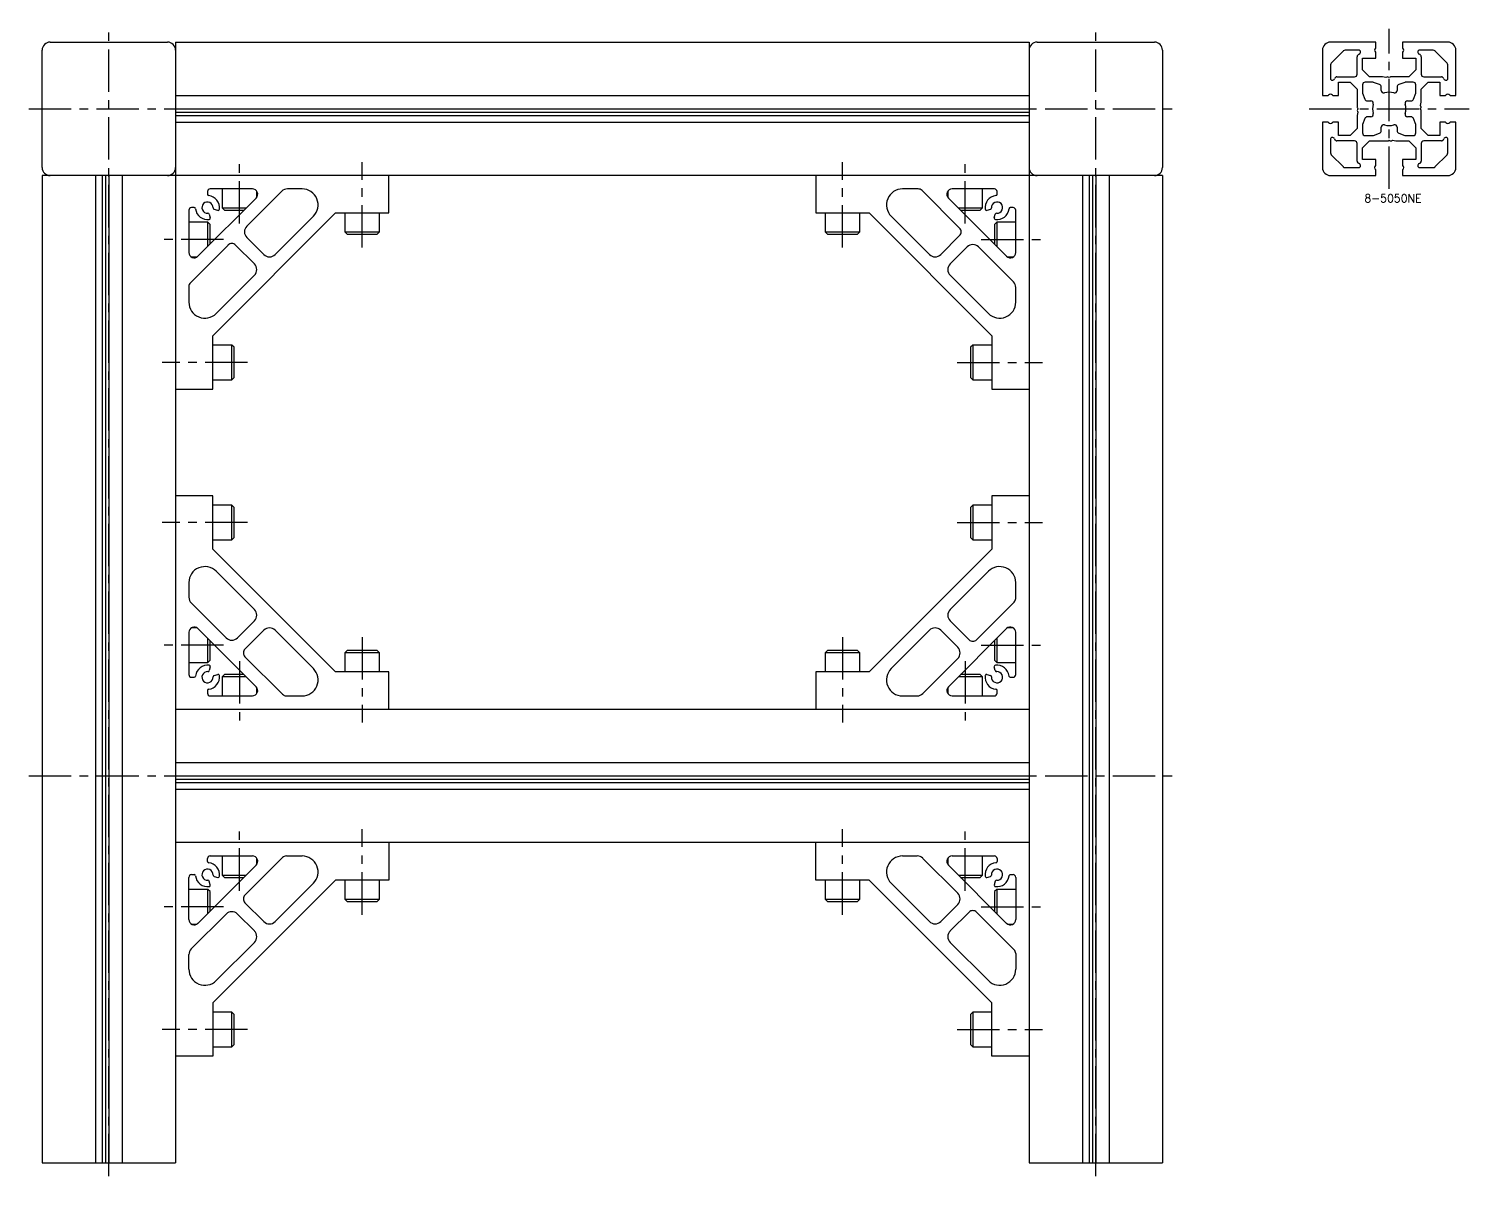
# Model space of a CAD drawing. Extents: x -5 to 1021, y -8 to 915.
# Drawn here: x 481 to 1021, y 5 to 435 of the extents above; entities that cross this region are included whole.
import ezdxf

# ---------------------------------------------------------------- set-up
doc = ezdxf.new("R2010")
doc.units = 0
doc.header["$LTSCALE"] = 0.5
doc.linetypes.add('CENTER', pattern=[50.8, 31.75, -6.35, 6.35, -6.35])
for name, color, linetype in [('MSM_CENTER', 1, 'CENTER'), ('MSM_CONTINUOUS', 7, 'CONTINUOUS'), ('MSM_PART_NUMBER', 7, 'CONTINUOUS')]:
    doc.layers.add(name, color=color, linetype=linetype)
doc.styles.get("Standard").update_dxf_attribs({"font": 'txt.shx', "height": 3, "bigfont": 'bigfont.shx'})

# ---------------------------------------------------------------- blocks, each defined once
blk = doc.blocks.new('*U10')
at = {"layer": 'MSM_PART_NUMBER'}
blk.add_text('8-5050NE', height=3, dxfattribs=at).set_placement((981.69, 369.97))

msp = doc.modelspace()

# ---------------------------------------------------------------- linework, layer by layer
at = {"layer": 'MSM_CENTER'}
for p, q in [((511, 5), (511, 435)), ((881, 5), (881, 435)), ((991, 375), (991, 435)), ((481, 405), (911, 405)), ((961, 405), (1021, 405)), ((560, 362), (560, 385)), ((606, 353), (606, 385)), ((786, 353), (786, 385)), ((832, 362), (832, 385)), ((554, 356), (531, 356)), ((838, 356), (861, 356)), ((563, 310), (531, 310)), ((829, 310), (861, 310)), ((563, 250), (531, 250)), ((829, 250), (861, 250)), ((606, 207), (606, 175)), ((786, 207), (786, 175)), ((554, 204), (531, 204)), ((838, 204), (861, 204)), ((560, 198), (560, 175)), ((832, 198), (832, 175)), ((481, 155), (911, 155)), ((560, 112), (560, 135)), ((606, 103), (606, 135)), ((786, 103), (786, 135)), ((832, 112), (832, 135)), ((554, 106), (531, 106)), ((838, 106), (861, 106)), ((563, 60), (531, 60)), ((829, 60), (861, 60))]:
    msp.add_line(p, q, dxfattribs=at)
at = {"layer": 'MSM_CONTINUOUS'}
for p, q in [((486, 383), (486, 427)), ((489, 430), (533, 430)), ((536, 430), (536, 10)), ((536, 430), (856, 430)), ((856, 430), (856, 10)), ((859, 430), (903, 430)), ((906, 427), (906, 383)), ((966, 427), (966, 410)), ((986, 430), (969, 430)), ((973.82, 426.71), (969.29, 422.18)), ((979.55, 427), (974.52, 427)), ((986, 428.07), (986, 430)), ((1013, 430), (996, 430)), ((996, 430), (996, 428.07)), ((1007.48, 427), (1002.45, 427)), ((1012.71, 422.18), (1008.18, 426.71)), ((1016, 410), (1016, 427)), ((969, 421.48), (969, 416.45)), ((979, 418), (979, 424.56)), ((981, 419.6), (981, 424)), ((981, 424), (986, 424)), ((986, 424), (986, 425.93)), ((996, 425.93), (996, 424)), ((996, 424), (1001, 424)), ((1001, 424), (1001, 419.6)), ((1003, 424.56), (1003, 418)), ((1013, 416.45), (1013, 421.48)), ((971.44, 417), (978, 417)), ((983.6, 417), (981, 419.6)), ((988.5, 417), (983.6, 417)), ((989.78, 416.75), (988.5, 417)), ((990.1, 416.93), (989.78, 416.75)), ((991, 416.7), (990.6, 416.93)), ((991.4, 416.93), (991, 416.7)), ((998.4, 417), (991.65, 417)), ((1001, 419.6), (998.4, 417)), ((1004, 417), (1010.56, 417)), ((972, 410), (972, 415)), ((972, 415), (976.4, 415)), ((976.4, 415), (979, 412.4)), ((979, 412.4), (979, 405.65)), ((981, 414), (981, 411.18)), ((981.06, 410.83), (981.85, 408.66)), ((984.82, 415), (982, 415)), ((987.34, 414.15), (985.17, 414.94)), ((988, 411.9), (988, 413.21)), ((994, 413.21), (994, 411.9)), ((996.83, 414.94), (994.66, 414.15)), ((1000, 415), (997.18, 415)), ((1000.15, 408.66), (1000.94, 410.83)), ((1001, 411.18), (1001, 414)), ((1003, 412.4), (1005.6, 415)), ((1003, 407.5), (1003, 412.4)), ((1005.6, 415), (1010, 415)), ((1010, 415), (1010, 410)), ((536, 410), (856, 410)), ((966, 410), (967.93, 410)), ((970.07, 410), (972, 410)), ((979.07, 405.4), (979.3, 405)), ((979.3, 405), (979.07, 404.6)), ((982.79, 408), (984.1, 408)), ((997.9, 408), (999.21, 408)), ((1002.7, 405), (1002.93, 405.4)), ((1002.93, 404.6), (1002.7, 405)), ((1002.75, 406.22), (1003, 407.5)), ((1002.93, 405.9), (1002.75, 406.22)), ((1010, 410), (1011.93, 410)), ((1014.07, 410), (1016, 410)), ((536, 405), (856, 405)), ((536, 403.78), (856, 403.78)), ((536, 402.5), (856, 402.5)), ((536, 400), (856, 400)), ((967.93, 400), (966, 400)), ((966, 400), (966, 383)), ((972, 400), (970.07, 400)), ((972, 395), (972, 400)), ((979.25, 403.78), (979, 402.5)), ((979, 402.5), (979, 397.6)), ((979.07, 404.1), (979.25, 403.78)), ((981.85, 401.34), (981.06, 399.17)), ((984.1, 402), (982.79, 402)), ((999.21, 402), (997.9, 402)), ((1000.94, 399.17), (1000.15, 401.34)), ((1003, 397.6), (1003, 404.35)), ((1011.93, 400), (1010, 400)), ((1010, 400), (1010, 395)), ((1016, 400), (1014.07, 400)), ((1016, 383), (1016, 400)), ((976.4, 395), (972, 395)), ((979, 397.6), (976.4, 395)), ((981, 398.82), (981, 396)), ((982, 395), (984.82, 395)), ((985.17, 395.06), (987.34, 395.85)), ((988, 396.79), (988, 398.1)), ((994, 398.1), (994, 396.79)), ((994.66, 395.85), (996.83, 395.06)), ((997.18, 395), (1000, 395)), ((1001, 396), (1001, 398.82)), ((1005.6, 395), (1003, 397.6)), ((1010, 395), (1005.6, 395)), ((969, 393.55), (969, 388.52)), ((978, 393), (971.44, 393)), ((979, 385.44), (979, 392)), ((981, 390.4), (983.6, 393)), ((981, 386), (981, 390.4)), ((983.6, 393), (990.35, 393)), ((990.6, 393.07), (991, 393.3)), ((991, 393.3), (991.4, 393.07)), ((991.9, 393.07), (992.22, 393.25)), ((992.22, 393.25), (993.5, 393)), ((993.5, 393), (998.4, 393)), ((998.4, 393), (1001, 390.4)), ((1001, 390.4), (1001, 386)), ((1003, 392), (1003, 385.44)), ((1010.56, 393), (1004, 393)), ((1013, 388.52), (1013, 393.55)), ((969.29, 387.82), (973.82, 383.29)), ((986, 386), (981, 386)), ((986, 384.07), (986, 386)), ((1001, 386), (996, 386)), ((996, 386), (996, 384.07)), ((1008.18, 383.29), (1012.71, 387.82)), ((906, 380), (486, 380)), ((486, 380), (486, 10)), ((506, 380), (506, 10)), ((508.5, 380), (508.5, 10)), ((509.78, 380), (509.78, 10)), ((511, 380), (511, 10)), ((516, 380), (516, 10)), ((616, 366), (616, 380)), ((776, 380), (776, 366)), ((876, 380), (876, 10)), ((878.5, 380), (878.5, 10)), ((879.78, 380), (879.78, 10)), ((881, 380), (881, 10)), ((886, 380), (886, 10)), ((906, 380), (906, 10)), ((969, 380), (986, 380)), ((974.52, 383), (979.55, 383)), ((986, 380), (986, 381.93)), ((996, 381.93), (996, 380)), ((996, 380), (1013, 380)), ((1002.45, 383), (1007.48, 383)), ((548, 374), (548, 372.97)), ((564.82, 375), (549, 375)), ((553.5, 375), (553.5, 367.87)), ((575.84, 374.12), (562.75, 361.03)), ((566.5, 371.91), (566.5, 374.09)), ((583.45, 375), (577.96, 375)), ((814.45, 375), (808.55, 375)), ((829.96, 360.32), (815.86, 374.41)), ((825.5, 374.09), (825.5, 371.91)), ((843, 375), (827.18, 375)), ((838.5, 367.87), (838.5, 375)), ((844, 372.97), (844, 374)), ((543.03, 368), (542, 368)), ((544.41, 349.76), (566.24, 371.59)), ((551.83, 366.97), (550.46, 367.34)), ((553.5, 367.87), (554.37, 367)), ((553.5, 367.87), (562.52, 367.87)), ((825.76, 371.59), (847.59, 349.76)), ((829.48, 367.87), (838.5, 367.87)), ((837.63, 367), (838.5, 367.87)), ((841.54, 367.34), (840.17, 366.97)), ((850, 368), (848.97, 368)), ((541, 367), (541, 351.18)), ((548.13, 362.5), (541, 362.5)), ((549, 361.63), (548.13, 362.5)), ((548.13, 353.48), (548.13, 362.5)), ((548.66, 365.54), (549.03, 364.17)), ((550, 319.99), (596.01, 366)), ((554.37, 367), (561.65, 367)), ((573.36, 350.42), (587.69, 364.76)), ((596.01, 366), (616, 366)), ((599.5, 366), (599.5, 358.87)), ((612.5, 358.87), (612.5, 366)), ((776, 366), (795.99, 366)), ((779.5, 366), (779.5, 358.87)), ((792.5, 358.87), (792.5, 366)), ((795.99, 366), (842, 319.99)), ((804.31, 364.76), (818.64, 350.42)), ((830.35, 367), (837.63, 367)), ((842.97, 364.17), (843.34, 365.54)), ((843.87, 362.5), (843, 361.63)), ((851, 362.5), (843.87, 362.5)), ((843.87, 362.5), (843.87, 353.48)), ((851, 351.18), (851, 367)), ((549, 354.35), (549, 361.63)), ((562.75, 356.79), (569.11, 350.42)), ((599.5, 358.87), (600.37, 358)), ((599.5, 358.87), (612.5, 358.87)), ((600.37, 358), (611.63, 358)), ((611.63, 358), (612.5, 358.87)), ((779.5, 358.87), (780.37, 358)), ((779.5, 358.87), (792.5, 358.87)), ((780.37, 358), (791.63, 358)), ((791.63, 358), (792.5, 358.87)), ((822.89, 350.42), (829.96, 357.49)), ((843, 361.63), (843, 354.35)), ((555.68, 353.96), (541.59, 339.86)), ((565.58, 346.89), (558.51, 353.96)), ((832.79, 353.25), (826.42, 346.89)), ((850.12, 340.16), (837.03, 353.25)), ((541.91, 349.5), (544.09, 349.5)), ((847.91, 349.5), (850.09, 349.5)), ((551.24, 328.31), (565.58, 342.64)), ((826.42, 342.64), (840.76, 328.31)), ((541, 338.45), (541, 332.55)), ((851, 332.55), (851, 338.04)), ((550, 300), (550, 319.99)), ((842, 319.99), (842, 300)), ((557.13, 316.5), (550, 316.5)), ((558, 315.63), (557.13, 316.5)), ((557.13, 303.5), (557.13, 316.5)), ((558, 304.37), (558, 315.63)), ((834.87, 316.5), (834, 315.63)), ((834, 315.63), (834, 304.37)), ((842, 316.5), (834.87, 316.5)), ((834.87, 316.5), (834.87, 303.5)), ((550, 303.5), (557.13, 303.5)), ((557.13, 303.5), (558, 304.37)), ((834, 304.37), (834.87, 303.5)), ((834.87, 303.5), (842, 303.5)), ((536, 300), (550, 300)), ((842, 300), (856, 300)), ((550, 260), (536, 260)), ((550, 240.01), (550, 260)), ((856, 260), (842, 260)), ((842, 260), (842, 240.01)), ((557.13, 256.5), (550, 256.5)), ((558, 255.63), (557.13, 256.5)), ((557.13, 243.5), (557.13, 256.5)), ((558, 244.37), (558, 255.63)), ((834.87, 256.5), (834, 255.63)), ((834, 255.63), (834, 244.37)), ((842, 256.5), (834.87, 256.5)), ((834.87, 256.5), (834.87, 243.5)), ((550, 243.5), (557.13, 243.5)), ((557.13, 243.5), (558, 244.37)), ((834, 244.37), (834.87, 243.5)), ((834.87, 243.5), (842, 243.5)), ((596.01, 194), (550, 240.01)), ((842, 240.01), (795.99, 194)), ((541, 227.45), (541, 221.96)), ((565.58, 217.36), (551.24, 231.69)), ((840.76, 231.69), (826.42, 217.36)), ((851, 221.55), (851, 227.45)), ((541.88, 219.84), (554.97, 206.75)), ((836.32, 206.04), (850.41, 220.14)), ((559.21, 206.75), (565.58, 213.11)), ((826.42, 213.11), (833.49, 206.04)), ((541, 208.82), (541, 193)), ((544.09, 210.5), (541.91, 210.5)), ((566.24, 188.41), (544.41, 210.24)), ((548.13, 197.5), (548.13, 206.52)), ((549, 198.37), (549, 205.65)), ((569.11, 209.58), (562.04, 202.51)), ((587.69, 195.24), (573.36, 209.58)), ((818.64, 209.58), (804.31, 195.24)), ((829.25, 203.21), (822.89, 209.58)), ((847.59, 210.24), (825.76, 188.41)), ((843, 205.65), (843, 198.37)), ((843.87, 206.52), (843.87, 197.5)), ((850.09, 210.5), (847.91, 210.5)), ((851, 193), (851, 208.82)), ((600.37, 202), (599.5, 201.13)), ((599.5, 201.13), (599.5, 194)), ((612.5, 201.13), (599.5, 201.13)), ((611.63, 202), (600.37, 202)), ((612.5, 201.13), (611.63, 202)), ((612.5, 194), (612.5, 201.13)), ((780.37, 202), (779.5, 201.13)), ((779.5, 201.13), (779.5, 194)), ((792.5, 201.13), (779.5, 201.13)), ((791.63, 202), (780.37, 202)), ((792.5, 201.13), (791.63, 202)), ((792.5, 194), (792.5, 201.13)), ((541, 197.5), (548.13, 197.5)), ((548.13, 197.5), (549, 198.37)), ((549.03, 195.83), (548.66, 194.46)), ((562.04, 199.68), (576.14, 185.59)), ((816.16, 185.88), (829.25, 198.97)), ((843.34, 194.46), (842.97, 195.83)), ((843, 198.37), (843.87, 197.5)), ((843.87, 197.5), (851, 197.5)), ((542, 192), (543.03, 192)), ((550.46, 192.66), (551.83, 193.03)), ((554.37, 193), (553.5, 192.13)), ((553.5, 192.13), (553.5, 185)), ((562.52, 192.13), (553.5, 192.13)), ((561.65, 193), (554.37, 193)), ((616, 194), (596.01, 194)), ((616, 180), (616, 194)), ((776, 194), (776, 180)), ((795.99, 194), (776, 194)), ((838.5, 192.13), (829.48, 192.13)), ((837.63, 193), (830.35, 193)), ((838.5, 192.13), (837.63, 193)), ((838.5, 185), (838.5, 192.13)), ((840.17, 193.03), (841.54, 192.66)), ((848.97, 192), (850, 192)), ((548, 187.03), (548, 186)), ((549, 185), (564.82, 185)), ((566.5, 185.91), (566.5, 188.09)), ((577.55, 185), (583.45, 185)), ((808.55, 185), (814.04, 185)), ((825.5, 188.09), (825.5, 185.91)), ((827.18, 185), (843, 185)), ((844, 186), (844, 187.03)), ((536, 180), (856, 180)), ((536, 160), (856, 160)), ((536, 155), (856, 155)), ((536, 153.78), (856, 153.78)), ((536, 152.5), (856, 152.5)), ((536, 150), (856, 150)), ((856, 130), (536, 130)), ((616, 130), (616, 116)), ((776, 116), (776, 130)), ((549, 125), (564.82, 125)), ((553.5, 125), (553.5, 117.87)), ((562.04, 110.32), (576.14, 124.41)), ((577.55, 125), (583.45, 125)), ((808.55, 125), (814.04, 125)), ((827.18, 125), (843, 125)), ((838.5, 117.87), (838.5, 125)), ((566.24, 121.59), (544.41, 99.76)), ((548, 122.97), (548, 124)), ((566.5, 121.91), (566.5, 124.09)), ((816.16, 124.12), (829.25, 111.03)), ((825.5, 124.09), (825.5, 121.91)), ((847.59, 99.76), (825.76, 121.59)), ((844, 124), (844, 122.97)), ((541, 101.18), (541, 117)), ((542, 118), (543.03, 118)), ((549.03, 114.17), (548.66, 115.54)), ((596.01, 116), (550, 69.99)), ((550.46, 117.34), (551.83, 116.97)), ((553.5, 117.87), (554.37, 117)), ((553.5, 117.87), (562.52, 117.87)), ((554.37, 117), (561.65, 117)), ((587.69, 114.76), (573.36, 100.42)), ((616, 116), (596.01, 116)), ((599.5, 116), (599.5, 108.87)), ((612.5, 108.87), (612.5, 116)), ((795.99, 116), (776, 116)), ((779.5, 116), (779.5, 108.87)), ((792.5, 108.87), (792.5, 116)), ((842, 69.99), (795.99, 116)), ((818.64, 100.42), (804.31, 114.76)), ((829.48, 117.87), (838.5, 117.87)), ((830.27, 117), (837.63, 117)), ((837.63, 117), (838.5, 117.87)), ((840.17, 116.97), (841.54, 117.34)), ((843.34, 115.54), (842.97, 114.17)), ((848.97, 118), (850, 118)), ((851, 117), (851, 101.18)), ((548.13, 112.5), (541, 112.5)), ((549, 111.63), (548.13, 112.5)), ((548.13, 103.48), (548.13, 112.5)), ((549, 104.27), (549, 111.63)), ((599.5, 108.87), (600.37, 108)), ((599.5, 108.87), (612.5, 108.87)), ((600.37, 108), (611.63, 108)), ((611.63, 108), (612.5, 108.87)), ((779.5, 108.87), (780.37, 108)), ((779.5, 108.87), (792.5, 108.87)), ((780.37, 108), (791.63, 108)), ((791.63, 108), (792.5, 108.87)), ((843.87, 112.5), (843, 111.63)), ((843, 111.63), (843, 104.35)), ((851, 112.5), (843.87, 112.5)), ((843.87, 112.5), (843.87, 103.48)), ((541.88, 90.16), (554.97, 103.25)), ((559.21, 103.25), (565.58, 96.89)), ((569.11, 100.42), (562.04, 107.49)), ((829.25, 106.79), (822.89, 100.42)), ((826.42, 96.89), (833.49, 103.96)), ((836.32, 103.96), (850.41, 89.86)), ((541.91, 99.5), (544.09, 99.5)), ((847.91, 99.5), (850.09, 99.5)), ((565.58, 92.64), (551.24, 78.31)), ((840.76, 78.31), (826.42, 92.64)), ((541, 82.55), (541, 88.04)), ((851, 88.45), (851, 82.55)), ((550, 69.99), (550, 50)), ((557.13, 66.5), (550, 66.5)), ((558, 65.63), (557.13, 66.5)), ((557.13, 53.5), (557.13, 66.5)), ((558, 54.37), (558, 65.63)), ((834.87, 66.5), (834, 65.63)), ((834, 65.63), (834, 54.37)), ((842, 66.5), (834.87, 66.5)), ((834.87, 66.5), (834.87, 53.5)), ((842, 50), (842, 69.99)), ((557.13, 53.5), (558, 54.37)), ((834, 54.37), (834.87, 53.5)), ((550, 50), (536, 50)), ((550, 53.5), (557.13, 53.5)), ((834.87, 53.5), (842, 53.5)), ((856, 50), (842, 50)), ((486, 10), (536, 10)), ((856, 10), (906, 10))]:
    msp.add_line(p, q, dxfattribs=at)
for centre, radius, start, end in [((489, 427), 3, 90, 180), ((533, 427), 3, 0, 90), ((859, 427), 3, 90, 180), ((903, 427), 3, 0, 90), ((969, 427), 3, 90, 180), ((974.52, 426), 1, 90, 135), ((979.55, 426.25), 0.75, 284.9006, 90), ((986.5, 427), 1, 130.0052, 229.9948), ((985.6, 428.07), 0.4, 310.0052, 0), ((996.4, 428.07), 0.4, 180, 229.9948), ((995.5, 427), 1, 310.0052, 49.9948), ((1002.45, 426.25), 0.75, 90, 255.0994), ((1007.48, 426), 1, 45, 90), ((1013, 427), 3, 0, 90), ((970, 421.48), 1, 135, 180), ((980, 424.56), 1, 104.9006, 180), ((985.6, 425.93), 0.4, 0, 49.9948), ((996.4, 425.93), 0.4, 130.0052, 180), ((1002, 424.56), 1, 0, 75.0994), ((1012, 421.48), 1, 0, 45), ((969.75, 416.45), 0.75, 180, 345.0994), ((971.44, 416), 1, 90, 165.0994), ((978, 418), 1, 270, 0), ((990.35, 416.5), 0.5, 60, 120), ((991.65, 416.5), 0.5, 90, 120), ((1004, 418), 1, 180, 270), ((1010.56, 416), 1, 14.9006, 90), ((1012.25, 416.45), 0.75, 194.9006, 0), ((969, 409.5), 1, 40.0052, 139.9948), ((982, 414), 1, 90, 180), ((982, 411.18), 1, 180, 200), ((984.82, 414), 1, 70, 90), ((987, 413.21), 1, 0, 70), ((988.95, 411.9), 0.95, 180, 286.5422), ((991, 405), 6.25, 73.4578, 106.5422), ((993.05, 411.9), 0.95, 253.4578, 0), ((995, 413.21), 1, 110, 180), ((997.18, 414), 1, 90, 110), ((1000, 414), 1, 0, 90), ((1000, 411.18), 1, 340, 0), ((1013, 409.5), 1, 40.0052, 139.9948), ((967.93, 410.4), 0.4, 270, 319.9948), ((970.07, 410.4), 0.4, 220.0052, 270), ((979.5, 405.65), 0.5, 180, 210), ((982.79, 409), 1, 200, 270), ((984.1, 407.05), 0.95, 343.4578, 90), ((991, 405), 6.25, 163.4578, 196.5422), ((997.9, 407.05), 0.95, 90, 196.5422), ((991, 405), 6.25, 343.4578, 16.5422), ((999.21, 409), 1, 270, 340), ((1002.5, 405.65), 0.5, 330, 30), ((1011.93, 410.4), 0.4, 270, 319.9948), ((1014.07, 410.4), 0.4, 220.0052, 270), ((967.93, 399.6), 0.4, 40.0052, 90), ((969, 400.5), 1, 220.0052, 319.9948), ((970.07, 399.6), 0.4, 90, 139.9948), ((979.5, 404.35), 0.5, 150, 210), ((982.79, 401), 1, 90, 160), ((984.1, 402.95), 0.95, 270, 16.5422), ((997.9, 402.95), 0.95, 163.4578, 270), ((999.21, 401), 1, 20, 90), ((1002.5, 404.35), 0.5, 0, 30), ((1011.93, 399.6), 0.4, 40.0052, 90), ((1013, 400.5), 1, 220.0052, 319.9948), ((1014.07, 399.6), 0.4, 90, 139.9948), ((969.75, 393.55), 0.75, 14.9006, 180), ((982, 398.82), 1, 160, 180), ((982, 396), 1, 180, 270), ((984.82, 396), 1, 270, 290), ((987, 396.79), 1, 290, 0), ((988.95, 398.1), 0.95, 73.4578, 180), ((991, 405), 6.25, 253.4578, 286.5422), ((993.05, 398.1), 0.95, 0, 106.5422), ((995, 396.79), 1, 180, 250), ((997.18, 396), 1, 250, 270), ((1000, 396), 1, 270, 0), ((1000, 398.82), 1, 0, 20), ((1012.25, 393.55), 0.75, 0, 165.0994), ((971.44, 394), 1, 194.9006, 270), ((978, 392), 1, 0, 90), ((990.35, 393.5), 0.5, 270, 300), ((991.65, 393.5), 0.5, 240, 300), ((1004, 392), 1, 90, 180), ((1010.56, 394), 1, 270, 345.0994), ((970, 388.52), 1, 180, 225), ((980, 385.44), 1, 180, 255.0994), ((979.55, 383.75), 0.75, 270, 75.0994), ((986.5, 383), 1, 130.0052, 229.9948), ((985.6, 384.07), 0.4, 310.0052, 0), ((996.4, 384.07), 0.4, 180, 229.9948), ((995.5, 383), 1, 310.0052, 49.9948), ((1002.45, 383.75), 0.75, 104.9006, 270), ((1002, 385.44), 1, 284.9006, 0), ((1012, 388.52), 1, 315, 0), ((489, 383), 3, 180, 270), ((533, 383), 3, 270, 0), ((859, 383), 3, 180, 270), ((903, 383), 3, 270, 0), ((969, 383), 3, 180, 270), ((974.52, 384), 1, 225, 270), ((985.6, 381.93), 0.4, 0, 49.9948), ((996.4, 381.93), 0.4, 130.0052, 180), ((1007.48, 384), 1, 270, 315), ((1013, 383), 3, 270, 0), ((549, 374), 1, 90, 180), ((548.5, 372.97), 0.5, 180, 264.2608), ((564.82, 373), 2, 315, 90), ((577.96, 372), 3, 90, 135), ((583.45, 369), 6, 315, 90), ((808.55, 369), 6, 90, 225), ((814.45, 373), 2, 45, 90), ((827.18, 373), 2, 90, 225), ((843, 374), 1, 0, 90), ((843.5, 372.97), 0.5, 275.7392, 0), ((542, 367), 1, 90, 180), ((543.03, 367.5), 0.5, 5.7392, 90), ((548, 368), 4.5, 185.7392, 277.8202), ((548, 368), 2.1, 356.087, 273.9131), ((548, 368), 4.5, 352.181, 84.2608), ((550.59, 367.82), 0.5, 176.0869, 255.0017), ((551.96, 367.46), 0.5, 255.0017, 352.181), ((844, 368), 4.5, 95.7392, 187.8202), ((840.04, 367.46), 0.5, 187.8202, 285.0017), ((841.41, 367.82), 0.5, 285.0017, 3.9131), ((844, 368), 2.1, 266.087, 183.9131), ((844, 368), 4.5, 262.181, 354.2608), ((848.97, 367.5), 0.5, 90, 174.2608), ((850, 367), 1, 0, 90), ((548.18, 365.41), 0.5, 15.0017, 93.9131), ((548.54, 364.04), 0.5, 277.8202, 15.0017), ((843.46, 364.04), 0.5, 165.0017, 262.181), ((843.82, 365.41), 0.5, 86.0869, 165.0017), ((564.87, 358.91), 3, 135, 224.9997), ((828.54, 358.91), 2, 314.9997, 45), ((543, 351.18), 2, 180, 315), ((557.09, 352.54), 2, 44.9997, 135), ((834.91, 351.13), 3, 45, 134.9997), ((849, 351.18), 2, 225, 0), ((563.46, 344.76), 3, 315, 44.9997), ((571.24, 352.54), 3, 224.9997, 315), ((820.76, 352.54), 3, 225, 314.9997), ((828.54, 344.76), 3, 134.9997, 225), ((543, 338.45), 2, 135, 180), ((848, 338.04), 3, 0, 45), ((547, 332.55), 6, 180, 315), ((845, 332.55), 6, 225, 0), ((547, 227.45), 6, 45, 180), ((845, 227.45), 6, 360, 135), ((544, 221.96), 3, 180, 225), ((849, 221.55), 2, 315, 0), ((563.46, 215.24), 3, 314.9997, 45), ((828.54, 215.24), 3, 135, 224.9997), ((543, 208.82), 2, 45, 180), ((849, 208.82), 2, 0, 135), ((557.09, 208.87), 3, 225, 314.9997), ((571.24, 207.46), 3, 45, 134.9997), ((820.76, 207.46), 3, 44.9997, 135), ((834.91, 207.46), 2, 224.9997, 315), ((563.46, 201.09), 2, 134.9997, 225), ((827.13, 201.09), 3, 315, 44.9997), ((548, 192), 4.5, 82.181, 174.2608), ((548.18, 194.59), 0.5, 266.0869, 345.0017), ((548.54, 195.96), 0.5, 345.0017, 82.181), ((583.45, 191), 6, 270, 45), ((808.55, 191), 6, 135, 270), ((843.46, 195.96), 0.5, 97.8202, 195.0017), ((843.82, 194.59), 0.5, 195.0017, 273.9131), ((844, 192), 4.5, 5.7392, 97.8202), ((542, 193), 1, 180, 270), ((543.03, 192.5), 0.5, 270, 354.2608), ((548, 192), 2.1, 86.087, 3.9131), ((548, 192), 4.5, 275.7392, 7.8202), ((550.59, 192.18), 0.5, 105.0017, 183.9131), ((551.96, 192.54), 0.5, 7.8202, 105.0017), ((844, 192), 4.5, 172.181, 264.2608), ((840.04, 192.54), 0.5, 75.0017, 172.181), ((841.41, 192.18), 0.5, 356.0869, 75.0017), ((844, 192), 2.1, 176.087, 93.9131), ((848.97, 192.5), 0.5, 185.7392, 270), ((850, 193), 1, 270, 0), ((548.5, 187.03), 0.5, 95.7392, 180), ((549, 186), 1, 180, 270), ((564.82, 187), 2, 270, 45), ((577.55, 187), 2, 225, 270), ((814.04, 188), 3, 270, 315), ((827.18, 187), 2, 135, 270), ((843, 186), 1, 270, 0), ((843.5, 187.03), 0.5, 0, 84.2608), ((549, 124), 1, 90, 180), ((564.82, 123), 2, 315, 90), ((577.55, 123), 2, 90, 135), ((583.45, 119), 6, 315, 90), ((808.55, 119), 6, 90, 225), ((814.04, 122), 3, 45, 90), ((827.18, 123), 2, 90, 225), ((843, 124), 1, 0, 90), ((548, 118), 2.1, 356.0869, 273.913), ((548.5, 122.97), 0.5, 180, 264.2608), ((548, 118), 4.5, 352.1798, 84.2608), ((844, 118), 4.5, 95.7392, 187.819), ((844, 118), 2.1, 266.0869, 183.913), ((843.5, 122.97), 0.5, 275.7392, 0), ((542, 117), 1, 90, 180), ((543.03, 117.5), 0.5, 5.7392, 90), ((548, 118), 4.5, 185.7392, 277.819), ((548.18, 115.41), 0.5, 14.9983, 93.9131), ((548.54, 114.04), 0.5, 277.819, 14.9983), ((550.59, 117.82), 0.5, 176.0869, 254.9983), ((551.96, 117.46), 0.5, 254.9983, 352.1798), ((840.04, 117.46), 0.5, 187.819, 284.9983), ((841.41, 117.82), 0.5, 284.9983, 3.9131), ((843.46, 114.04), 0.5, 164.9983, 262.1798), ((843.82, 115.41), 0.5, 86.0869, 164.9983), ((844, 118), 4.5, 262.1798, 354.2608), ((848.97, 117.5), 0.5, 90, 174.2608), ((850, 117), 1, 0, 90), ((563.46, 108.91), 2, 135, 225.0003), ((827.13, 108.91), 3, 315.0003, 45), ((557.09, 101.13), 3, 45.0003, 135), ((834.91, 102.54), 2, 45, 135.0003), ((543, 101.18), 2, 180, 315), ((571.24, 102.54), 3, 225.0003, 315), ((820.76, 102.54), 3, 225, 315.0003), ((849, 101.18), 2, 225, 0), ((563.46, 94.76), 3, 315, 45.0003), ((828.54, 94.76), 3, 135.0003, 225), ((544, 88.04), 3, 135, 180), ((849, 88.45), 2, 0, 45), ((547, 82.55), 6, 180, 315), ((845, 82.55), 6, 225, 0)]:
    msp.add_arc(centre, radius, start, end, dxfattribs=at)

# ---------------------------------------------------------------- block references
msp.add_blockref('*U10', (0, 0), dxfattribs=at)

doc.saveas('drawing.dxf')
